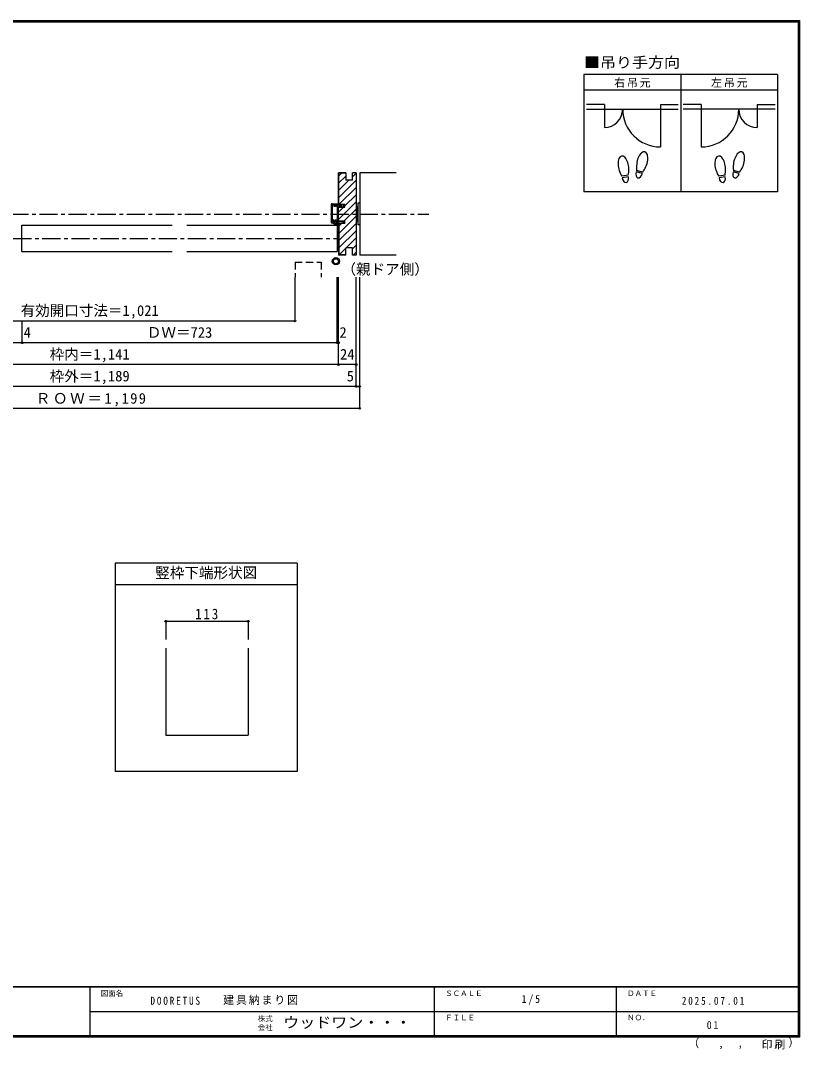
# Model space of a CAD drawing. Units: millimetres at full size, sheet at 1:5; details may follow other scales. Extents: x -973 to 977, y -718 to 696.
# Drawn here: x -93 to 977, y -718 to 696 of the extents above; entities that cross this region are included whole.
import ezdxf
from ezdxf.enums import TextEntityAlignment as Align

# ---------------------------------------------------------------- set-up
doc = ezdxf.new("R2010")
doc.units = ezdxf.units.MM
doc.header["$LTSCALE"] = 5
doc.header["$PDMODE"] = 32
doc.header["$PDSIZE"] = 2.5
for name, pattern in [('CHAIN1', [8, 5, -1, 1, -1]), ('DASHED1', [1.8, 1.2, -0.6]), ('DASHED2', [3, 2, -1])]:
    doc.linetypes.add(name, pattern=pattern)
for name, color, linetype in [('0-0_補助線', 7, 'Continuous'), ('0-1_通り芯', 4, 'DASHED1'), ('0-3_仕上げ', 7, 'Continuous'), ('0-4_枠', 3, 'Continuous'), ('0-6_扉', 6, 'Continuous'), ('0-7_金物', 7, 'Continuous'), ('0-8_戸当り', 7, 'Continuous'), ('0-A_文字', 3, 'Continuous'), ('0-B_寸法', 7, 'Continuous'), ('0-C_ハッチ', 4, 'Continuous'), ('F-0_補助線', 7, 'Continuous'), ('F-1_枠', 6, 'Continuous'), ('F-A_文字', 7, 'Continuous')]:
    doc.layers.add(name, color=color, linetype=linetype)
doc.styles.add('ＭＳ ゴシック', font='')
doc.styles.get('ＭＳ ゴシック').set_extended_font_data('MS Gothic')

# ---------------------------------------------------------------- blocks, each defined once
blk = doc.blocks.new('01')
at = {"layer": '0-0_補助線'}
for p, q in [((-5.765, 14.562), (-5.765, -9.938)), ((-4.765, 15.562), (3.935, 15.562)), ((4.133, 15.036), (2.233, 13.586)), ((11.735, 12.512), (8.735, 14.412)), ((-4.265, -8.938), (-4.265, 14.062)), ((-4.265, 14.062), (-2.165, 14.062)), ((-2.165, 14.062), (-2.165, 12.062)), ((-2.165, 12.062), (-0.965, 12.062)), ((-0.965, 14.062), (1.735, 14.062)), ((-0.965, 12.062), (-0.965, 14.062)), ((1.348, 14.049), (-0.37, 13.576)), ((0.901, 12.76), (0.04, 12.448)), ((1.735, 13.812), (1.735, 14.062)), ((1.735, 13.762), (1.735, 13.512)), ((4.235, 13.512), (1.735, 13.512)), ((2.235, 12.312), (1.735, 12.312)), ((2.735, -6.438), (2.735, 11.812)), ((4.235, 13.262), (4.235, 13.512)), ((8.735, 11.762), (4.235, 11.762)), ((8.735, 11.012), (11.735, 12.512)), ((8.735, 11.012), (8.735, 11.762)), ((-5.265, -10.438), (1.735, -10.438)), ((0.93, -13.548), (-5.265, -10.438)), ((-4.265, -8.938), (-0.265, -8.938)), ((-1.282, -8.784), (-3.773, -8.007)), ((1.244, -12.923), (-3.705, -10.438)), ((-0.734, -7.488), (-3.356, -6.67)), ((-0.265, -8.889), (-0.265, -8.938)), ((2.235, -6.938), (0.275, -6.938)), ((1.735, -9.738), (0.532, -8.486)), ((1.735, -10.438), (1.735, -9.738)), ((2.835, -11.938), (2.835, -9.438)), ((3.535, -11.938), (3.535, -10.438)), ((3.535, -10.438), (8.735, -10.438)), ((8.735, -8.188), (8.735, -8.938)), ((8.735, -10.438), (8.735, -11.588))]:
    blk.add_line(p, q, dxfattribs=at)
for points in [[(4.235, 13.262), (8.735, 13.262), (8.735, 14.412)], [(8.735, -8.938), (4.235, -8.938), (4.235, 11.762)], [(3.535, -10.438), (3.535, -9.438), (2.735, -9.438), (2.735, -8.338), (0.398, -8.338)], [(8.735, -8.188), (11.735, -9.688), (8.735, -11.588)]]:
    blk.add_lwpolyline(points, dxfattribs=at)
for centre, radius, start, end in [((-4.765, 14.562), 1, 90, 180), ((3.935, 15.262), 0.3, 311.34778, 90), ((-0.165, 13.012), 0.6, 106.79003, 180), ((-0.165, 13.012), 0.6, 180, 293.33765), ((1.735, 13.312), 1, 213.47738, 270), ((1.435, 13.762), 0.3, 0, 106.79003), ((2.035, 13.812), 0.3, 180, 311.34778), ((2.235, 11.812), 0.5, 0, 90), ((-5.265, -9.938), 0.5, 180, 270), ((-3.565, -7.338), 0.7, 72.67017, 252.67017), ((-0.925, -7.638), 1.2, 252.67017, 311.40962), ((0.275, -8.138), 1.2, 90, 147.21126), ((0.235, -8.889), 0.5, 53.61521, 180), ((0.398, -9.138), 0.8, 90, 131.40962), ((1.735, -11.938), 1.8, 243.42485, 360), ((1.735, -11.938), 1.1, 243.42485, 360), ((2.235, -6.438), 0.5, 270, 0)]:
    blk.add_arc(centre, radius, start, end, dxfattribs=at)

msp = doc.modelspace()

# ---------------------------------------------------------------- linework, layer by layer
at = {"layer": '0-1_通り芯', "linetype": 'CHAIN1'}
for p, q in [((-467.5, 430), (467.5, 430)), ((-343.5, 396.5), (343.5, 396.5))]:
    msp.add_line(p, q, dxfattribs=at)
at = {"layer": '0-1_通り芯', "color": 7, "linetype": 'CHAIN1'}
msp.add_line((-128.572, 396.5), (-86.786, 396.5), dxfattribs=at)
at = {"layer": '0-3_仕上げ'}
for p, q in [((422.5, 486.5), (372.5, 486.5)), ((372.5, 486.5), (372.5, 373.5)), ((422.5, 373.5), (372.5, 373.5))]:
    msp.add_line(p, q, dxfattribs=at)
at = {"layer": '0-4_枠'}
for p, q in [((343.5, 443), (343.5, 486.5)), ((353.5, 486.5), (343.5, 486.5)), ((344, 443), (344, 486)), ((353.5, 486), (344, 486)), ((353.5, 486.5), (353.5, 476.5)), ((367.5, 486.5), (362.5, 486.5)), ((362.5, 476.5), (362.5, 486.5)), ((367.5, 486.5), (367.5, 373.5)), ((362.5, 476.5), (353.5, 476.5)), ((352, 443), (343.5, 443)), ((343.5, 439.3), (352, 439.3)), ((343.5, 420.7), (343.5, 439.3)), ((352, 439.3), (352, 443)), ((343.5, 420.7), (352, 420.7)), ((343.5, 417), (343.5, 373.5)), ((352, 417), (343.5, 417)), ((344, 417), (344, 374)), ((352, 417), (352, 420.7)), ((362.5, 383.5), (353.5, 383.5)), ((353.5, 373.5), (353.5, 383.5)), ((362.5, 373.5), (362.5, 383.5)), ((353.5, 373.5), (343.5, 373.5)), ((353.5, 374), (344, 374)), ((367.5, 373.5), (362.5, 373.5)), ((106.19, -166.432), (106.19, -286.007)), ((219.19, -166.432), (219.19, -286.007)), ((106.19, -286.007), (219.19, -286.007))]:
    msp.add_line(p, q, dxfattribs=at)
at = {"layer": '0-6_扉'}
for p, q in [((-91.537, 378.5), (-91.537, 414.5)), ((-91.537, 414.5), (114.982, 414.5)), ((134.982, 414.5), (341.5, 414.5)), ((341.5, 414.5), (341.5, 378.5)), ((-91.537, 378.5), (114.982, 378.5)), ((134.982, 378.5), (341.5, 378.5))]:
    msp.add_line(p, q, dxfattribs=at)
at = {"layer": '0-6_扉', "linetype": 'DASHED2'}
for p, q in [((283.658, 363.881), (319.658, 363.881)), ((283.658, 363.881), (283.658, 343.157)), ((319.658, 363.881), (319.658, 343.157))]:
    msp.add_line(p, q, dxfattribs=at)
at = {"layer": '0-7_金物'}
for p, q in [((368, 439), (367.5, 439)), ((368, 440), (368, 420)), ((370, 440), (368, 440)), ((372.5, 445), (370, 445)), ((370, 445), (370, 415)), ((372.5, 445), (372.5, 415)), ((368, 421), (367.5, 421)), ((370, 420), (368, 420)), ((372.5, 415), (370, 415))]:
    msp.add_line(p, q, dxfattribs=at)
for radius in [5, 3.5]:
    msp.add_circle((339.872, 365.128), radius, dxfattribs=at)
at = {"layer": '0-8_戸当り', "color": 2}
for p, q in [((708.639, 580.308), (684.139, 580.308)), ((708.639, 580.308), (708.639, 548.808)), ((785.639, 580.308), (810.139, 580.308)), ((785.639, 580.308), (785.639, 522.208)), ((841.639, 580.308), (817.139, 580.308)), ((841.639, 580.308), (841.639, 522.208)), ((918.639, 580.308), (943.139, 580.308)), ((918.639, 580.308), (918.639, 548.808)), ((684.139, 574.008), (810.139, 574.008)), ((943.139, 574.008), (817.139, 574.008))]:
    msp.add_line(p, q, dxfattribs=at)
at = {"layer": '0-8_戸当り', "color": 3}
for p, q in [((741.457, 483.378), (732.811, 481.853)), ((741.822, 481.31), (733.175, 479.785)), ((760.924, 485.706), (752.444, 487.978)), ((761.468, 487.735), (752.987, 490.007)), ((874.457, 483.378), (865.811, 481.853)), ((874.822, 481.31), (866.175, 479.785)), ((893.924, 485.706), (885.444, 487.978)), ((894.468, 487.735), (885.987, 490.007))]:
    msp.add_line(p, q, dxfattribs=at)
at = {"layer": '0-8_戸当り', "color": 2}
for centre, radius, start, end in [((708.639, 574.008), 25.2, 270, 0), ((785.639, 574.008), 51.8, 180, 270), ((841.639, 574.008), 51.8, 270, 0), ((918.639, 574.008), 25.2, 180, 270)]:
    msp.add_arc(centre, radius, start, end, dxfattribs=at)
at = {"layer": '0-8_戸当り', "color": 3}
for centre, major_axis, ratio, start_param, end_param in [((734.795, 495.877), (-2.445, 13.867), 0.5, 4.34059143, 8.22577918), ((760.713, 501.878), (3.644, 13.601), 0.5, 4.34059143, 8.22577918), ((867.795, 495.877), (-2.445, 13.867), 0.5, 4.34059143, 8.22577918), ((893.713, 501.878), (3.644, 13.601), 0.5, 4.34059143, 8.22577918), ((760.609, 501.489), (4.416, 16.48), 0.4, 1.85063327, 2.44287679), ((760.609, 501.489), (4.416, 16.48), 0.4, 3.84030852, 4.43255203), ((893.609, 501.489), (4.416, 16.48), 0.4, 1.85063327, 2.44287679), ((893.609, 501.489), (4.416, 16.48), 0.4, 3.84030852, 4.43255203), ((734.865, 495.481), (-2.963, 16.802), 0.4, 1.85063327, 2.44287679), ((737.498, 480.548), (-1.27, 7.205), 0.6, 1.57079633, 4.71238898), ((734.865, 495.481), (-2.963, 16.802), 0.4, 3.84030852, 4.43255203), ((756.684, 486.842), (1.894, 7.067), 0.6, 1.57079633, 4.71238898), ((867.865, 495.481), (-2.963, 16.802), 0.4, 1.85063327, 2.44287679), ((870.498, 480.548), (-1.27, 7.205), 0.6, 1.57079633, 4.71238898), ((867.865, 495.481), (-2.963, 16.802), 0.4, 3.84030852, 4.43255203), ((889.684, 486.842), (1.894, 7.067), 0.6, 1.57079633, 4.71238898)]:
    msp.add_ellipse(centre, major_axis=major_axis, ratio=ratio, start_param=start_param, end_param=end_param, dxfattribs=at)
at = {"layer": '0-A_文字'}
for p, q in [((680.639, 621.667), (680.639, 460.667)), ((946.639, 621.667), (680.639, 621.667)), ((813.639, 621.667), (813.639, 460.667)), ((680.639, 600.667), (946.639, 600.667)), ((36.653, -49.5), (36.653, -336.007)), ((286.653, -49.5), (36.653, -49.5)), ((286.653, -49.5), (286.653, -336.007)), ((286.653, -79.5), (36.653, -79.5)), ((286.653, -336.007), (36.653, -336.007))]:
    msp.add_line(p, q, dxfattribs=at)
msp.add_lwpolyline([(946.639, 621.667), (946.639, 460.667), (680.639, 460.667)], dxfattribs=at)
at = {"layer": '0-B_寸法', "color": 4}
for p, q in [((283.658, 283.157), (283.658, 343.157)), ((341.5, 253.157), (341.5, 343.157)), ((343.5, 223.157), (343.5, 343.157)), ((367.5, 193.157), (367.5, 343.157)), ((367.5, 193.157), (367.5, 343.157)), ((372.5, 193.157), (372.5, 343.157)), ((372.5, 163.157), (372.5, 343.157)), ((-283.352, 283.157), (283.658, 283.157)), ((-91.384, 253.157), (-91.384, 283.157)), ((343.5, 253.157), (-343.5, 253.157)), ((367.5, 223.157), (-367.5, 223.157)), ((367.5, 193.157), (-367.5, 193.157)), ((367.5, 193.157), (372.5, 193.157)), ((-372.5, 163.157), (372.5, 163.157)), ((106.19, -129.5), (219.19, -129.5)), ((106.19, -129.5), (106.19, -154.5)), ((219.19, -129.5), (219.19, -154.5))]:
    msp.add_line(p, q, dxfattribs=at)
at = {"layer": '0-B_寸法'}
for p in [(283.658, 283.157), (-91.384, 253.157), (341.5, 253.157), (343.5, 253.157), (343.5, 223.157), (367.5, 223.157), (367.5, 193.157), (367.5, 193.157), (372.5, 193.157), (372.5, 163.157), (106.19, -129.5), (219.19, -129.5)]:
    msp.add_point(p, dxfattribs=at)
at = {"layer": '0-C_ハッチ'}
for p, q in [((344, 482.615), (347.385, 486)), ((344, 472.715), (353.5, 482.215)), ((362.5, 481.316), (367.5, 486.316)), ((344, 462.816), (357.684, 476.5)), ((344, 452.916), (367.5, 476.416)), ((344, 443.017), (367.5, 466.517)), ((352, 441.117), (367.5, 456.617)), ((343.5, 422.718), (367.5, 446.718)), ((343.5, 432.617), (350.183, 439.3)), ((344, 403.419), (367.5, 426.919)), ((351.382, 420.7), (367.5, 436.818)), ((344, 393.519), (367.5, 417.019)), ((344, 413.318), (347.682, 417)), ((344, 383.62), (367.5, 407.12)), ((353.78, 383.5), (367.5, 397.22)), ((344.28, 374), (353.5, 383.22)), ((362.5, 382.321), (367.5, 387.321)), ((363.579, 373.5), (367.5, 377.421))]:
    msp.add_line(p, q, dxfattribs=at)
at = {"layer": 'F-1_枠'}
for p, q in [((-973.347, 695.833), (976.653, 695.833)), ((-973.347, 695), (976.653, 695)), ((-973.347, 694.167), (976.653, 694.167)), ((974.986, 695.833), (974.986, -700.833)), ((975.82, 695.833), (975.82, -700.833)), ((976.653, 695.833), (976.653, -700.833)), ((976.653, -631.667), (-973.347, -631.667)), ((976.653, -632.5), (-973.347, -632.5)), ((1.653, -632.5), (1.653, -699.167)), ((474.986, -632.5), (474.986, -699.167)), ((724.986, -632.5), (724.986, -699.167)), ((1.653, -665.833), (974.986, -665.834)), ((976.653, -699.167), (-973.347, -699.167)), ((976.653, -700), (-973.347, -700)), ((976.653, -700.833), (-973.347, -700.833))]:
    msp.add_line(p, q, dxfattribs=at)

# ---------------------------------------------------------------- block references
at = {"layer": '0-8_戸当り'}
msp.add_blockref('01', (339.265, 428.588), dxfattribs=at)

# ---------------------------------------------------------------- texts
at = {"layer": '0-A_文字', "color": 7, "style": 'ＭＳ ゴシック', "width": 1.1}
msp.add_text('■吊り手方向', height=14.66, dxfattribs=at).set_placement((680.639, 626.667), align=Align.BOTTOM_LEFT)
at = {"layer": '0-A_文字', "color": 7, "style": 'ＭＳ ゴシック'}
for s, p in [('（親ドア側）', (347.5, 342.5)), ('竪枠下端形状図', (91.653, -74.5))]:
    msp.add_text(s, height=14.66, dxfattribs=at).set_placement(p, align=Align.BOTTOM_LEFT)
at = {"layer": '0-A_文字', "color": 7, "char_height": 11, "attachment_point": 7, "style": 'ＭＳ ゴシック'}
for s, insert in [('\\T1.17;右吊元', (722.139, 603.667)), ('\\T1.17;左吊元', (855.262, 603.667))]:
    msp.add_mtext(s, dxfattribs=dict(at, insert=insert))
at = {"layer": '0-B_寸法', "style": 'ＭＳ ゴシック'}
for s, p in [('有効開口寸法＝1,021', (-93.347, 285.657)), ('4', (-89.15, 255.657)), ('ＤＷ＝723', (80.135, 255.657)), ('2', (344.719, 255.657)), ('枠内＝1,141', (-53.347, 225.657)), ('24', (345.5, 225.657)), ('枠外＝1,189', (-53.347, 195.657)), ('5', (354.702, 195.657))]:
    msp.add_text(s, height=14.66, dxfattribs=at).set_placement(p, align=Align.BOTTOM_LEFT)
at = {"layer": '0-B_寸法', "char_height": 14.66, "attachment_point": 7, "style": 'ＭＳ ゴシック'}
for s, insert in [('\\T1.18;ＲＯＷ＝1,199', (-72.5, 165.657)), ('\\T1.27;\\W0.9;113', (146.44, -127))]:
    msp.add_mtext(s, dxfattribs=dict(at, insert=insert))
at = {"layer": 'F-0_補助線', "char_height": 11, "attachment_point": 7, "style": 'ＭＳ ゴシック'}
for s, insert in [('\\T1.39;\\W0.85;DOORETUS', (84.986, -656.667)), ('\\T1.17;建具納まり図', (184.986, -656.667))]:
    msp.add_mtext(s, dxfattribs=dict(at, insert=insert))
at = {"layer": 'F-A_文字', "style": 'ＭＳ ゴシック'}
for s, height, p in [('図面名', 7.331, (16.653, -646.667)), ('ＳＣＡＬＥ', 7.331, (489.986, -646.667)), ('ＤＡＴＥ', 7.331, (739.986, -646.667)), ('株式', 7.331, (232.486, -681.5)), ('ＦＩＬＥ', 7.331, (489.986, -680)), ('ＮＯ．', 7.331, (739.986, -680.001)), ('会社', 7.331, (232.486, -693.5)), ('（', 11, (823.992, -718.052)), ('）', 11, (961.387, -717.355)), (',', 11, (865.199, -718.052)), (',', 11, (891.686, -717.588))]:
    msp.add_text(s, height=height, dxfattribs=at).set_placement(p, align=Align.BOTTOM_LEFT)
at = {"layer": 'F-A_文字', "style": 'ＭＳ ゴシック', "width": 1.1}
msp.add_text('ウッドワン・・・', height=14.66, dxfattribs=at).set_placement((267.486, -692.5), align=Align.BOTTOM_LEFT)
at = {"layer": 'F-A_文字', "char_height": 11, "attachment_point": 7, "style": 'ＭＳ ゴシック'}
for s, insert in [('\\T1.38;\\W0.9;1/5', (594.986, -656.667)), ('\\T1.39;\\W0.85;2025.07.01', (814.986, -656.667)), ('\\T1.36;\\W0.9;01', (849.361, -690.001)), ('\\T1.17;印刷', (924.678, -717.82))]:
    msp.add_mtext(s, dxfattribs=dict(at, insert=insert))

doc.saveas('drawing.dxf')
